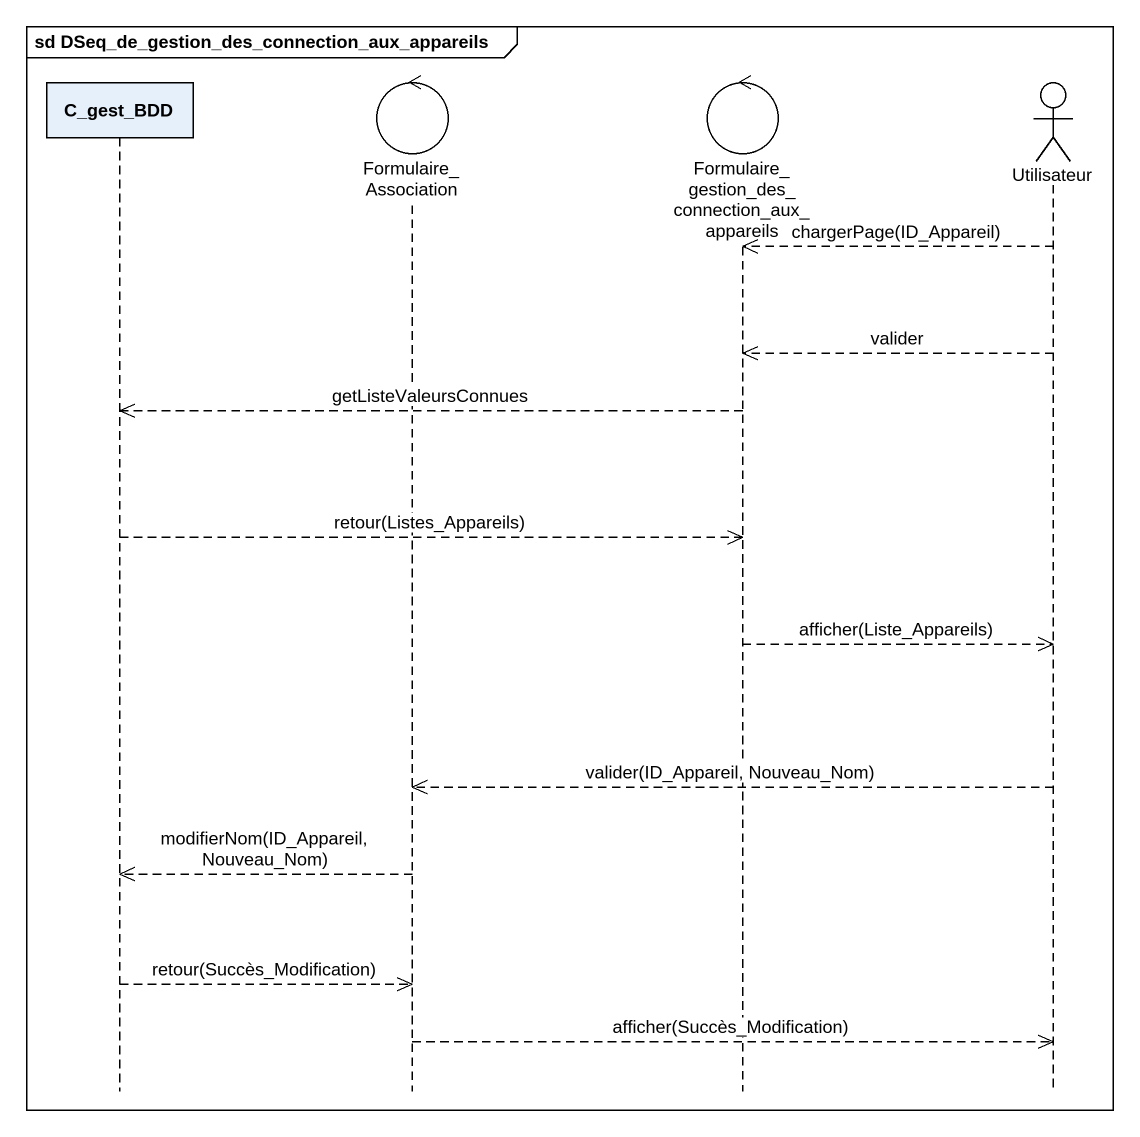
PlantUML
@startuml
mainframe sd DSeq_de_gestion_des_connection_aux_appareils
hide footbox
participant C_gest_BDD
control Formulaire_Association
control "Formulaire_gestion_des_connection_aux_appareils" as Formulaire_gestion_des
actor Utilisateur

Utilisateur -->> Formulaire_gestion_des : chargerPage(ID_Appareil)
Utilisateur -->> Formulaire_gestion_des : valider
Formulaire_gestion_des -->> C_gest_BDD : getListeValeursConnues
C_gest_BDD -->> Formulaire_gestion_des : retour(Listes_Appareils)
Formulaire_gestion_des -->> Utilisateur : afficher(Liste_Appareils)
Utilisateur -->> Formulaire_Association : valider(ID_Appareil, Nouveau_Nom)
Formulaire_Association -->> C_gest_BDD : modifierNom(ID_Appareil, Nouveau_Nom)
C_gest_BDD -->> Formulaire_Association : retour(Succès_Modification)
Formulaire_Association -->> Utilisateur : afficher(Succès_Modification)
@enduml
